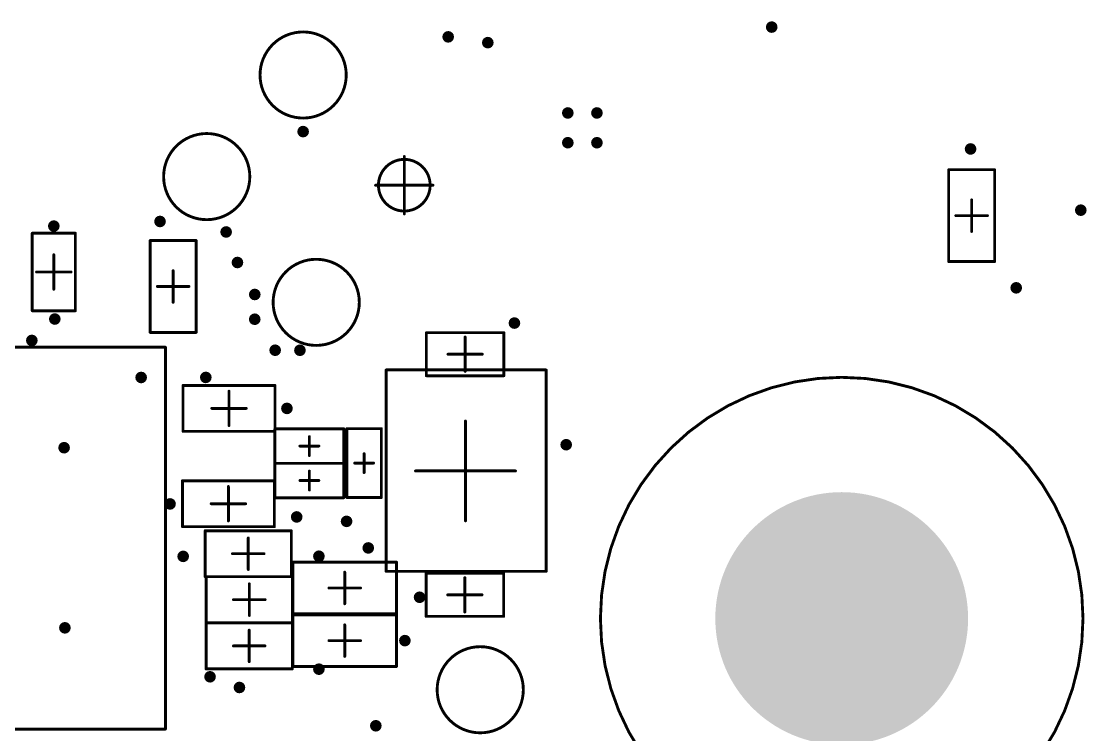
# Model space of a CAD drawing. Header units: inches. Extents: x -0.46 to 4.93, y -0.49 to 6.86.
# Drawn here: x 2.029 to 2.758, y 4.393 to 4.882 of the extents above; entities that cross this region are included whole.
import ezdxf

# ---------------------------------------------------------------- set-up
doc = ezdxf.new("R2010")
doc.units = ezdxf.units.IN
doc.header["$MEASUREMENT"] = 0
for name, color, linetype in [('Pad Holes', 156, 'Continuous'), ('Top Courtyard', 56, 'Continuous'), ('Via Holes', 16, 'Continuous')]:
    doc.layers.add(name, color=color, linetype=linetype)

# ---------------------------------------------------------------- blocks, each defined once
blk = doc.blocks.new('RESC1005X40X25LL05T05_11')
at = {"layer": 'Top Courtyard'}
for points in [[(0.02953, 0.01575, 0.00197, 0.00197, 0), (-0.02953, 0.01575, 0.00197, 0.00197, 0)], [(-0.02953, 0.01575, 0.00197, 0.00197, 0), (-0.02953, -0.01575, 0.00197, 0.00197, 0)], [(0.02953, 0.01575, 0.00197, 0.00197, 0), (0.02953, -0.01575, 0.00197, 0.00197, 0)], [(0, 0.01083, 0.00197, 0.00197, 0), (0, -0.01083, 0.00197, 0.00197, 0)], [(0.01083, 0, 0.00197, 0.00197, 0), (-0.01083, 0, 0.00197, 0.00197, 0)], [(0.02953, -0.01575, 0.00197, 0.00197, 0), (-0.02953, -0.01575, 0.00197, 0.00197, 0)]]:
    blk.add_lwpolyline(points, format="xyseb", dxfattribs=at)
for points in [[(-0.03002, 0.01575, 0.000984, 0.000984, 1), (-0.02904, 0.01575, 0.000984, 0.000984, 1)], [(-0.03002, 0.01575, 0.000984, 0.000984, 1), (-0.02904, 0.01575, 0.000984, 0.000984, 1)], [(0.02904, 0.01575, 0.000984, 0.000984, 1), (0.03002, 0.01575, 0.000984, 0.000984, 1)], [(0.02904, 0.01575, 0.000984, 0.000984, 1), (0.03002, 0.01575, 0.000984, 0.000984, 1)], [(-0.00049, 0.01083, 0.000984, 0.000984, 1), (0.00049, 0.01083, 0.000984, 0.000984, 1)], [(-0.01132, 0, 0.000984, 0.000984, 1), (-0.01033, 0, 0.000984, 0.000984, 1)], [(0.01033, 0, 0.000984, 0.000984, 1), (0.01132, 0, 0.000984, 0.000984, 1)], [(-0.00049, -0.01083, 0.000984, 0.000984, 1), (0.00049, -0.01083, 0.000984, 0.000984, 1)], [(-0.03002, -0.01575, 0.000984, 0.000984, 1), (-0.02904, -0.01575, 0.000984, 0.000984, 1)], [(-0.03002, -0.01575, 0.000984, 0.000984, 1), (-0.02904, -0.01575, 0.000984, 0.000984, 1)], [(0.02904, -0.01575, 0.000984, 0.000984, 1), (0.03002, -0.01575, 0.000984, 0.000984, 1)], [(0.02904, -0.01575, 0.000984, 0.000984, 1), (0.03002, -0.01575, 0.000984, 0.000984, 1)]]:
    blk.add_lwpolyline(points, format="xyseb", close=True, dxfattribs=at)
blk = doc.blocks.new('RESC1005X40X25LL05T05_12')
at = {"layer": 'Top Courtyard'}
for points in [[(0.02953, 0.01575, 0.00197, 0.00197, 0), (-0.02953, 0.01575, 0.00197, 0.00197, 0)], [(-0.02953, 0.01575, 0.00197, 0.00197, 0), (-0.02953, -0.01575, 0.00197, 0.00197, 0)], [(0.02953, 0.01575, 0.00197, 0.00197, 0), (0.02953, -0.01575, 0.00197, 0.00197, 0)], [(0, 0.01083, 0.00197, 0.00197, 0), (0, -0.01083, 0.00197, 0.00197, 0)], [(0.01083, 0, 0.00197, 0.00197, 0), (-0.01083, 0, 0.00197, 0.00197, 0)], [(0.02953, -0.01575, 0.00197, 0.00197, 0), (-0.02953, -0.01575, 0.00197, 0.00197, 0)]]:
    blk.add_lwpolyline(points, format="xyseb", dxfattribs=at)
for points in [[(-0.03002, 0.01575, 0.000984, 0.000984, 1), (-0.02904, 0.01575, 0.000984, 0.000984, 1)], [(-0.03002, 0.01575, 0.000984, 0.000984, 1), (-0.02904, 0.01575, 0.000984, 0.000984, 1)], [(0.02904, 0.01575, 0.000984, 0.000984, 1), (0.03002, 0.01575, 0.000984, 0.000984, 1)], [(0.02904, 0.01575, 0.000984, 0.000984, 1), (0.03002, 0.01575, 0.000984, 0.000984, 1)], [(-0.00049, 0.01083, 0.000984, 0.000984, 1), (0.00049, 0.01083, 0.000984, 0.000984, 1)], [(-0.01132, 0, 0.000984, 0.000984, 1), (-0.01033, 0, 0.000984, 0.000984, 1)], [(0.01033, 0, 0.000984, 0.000984, 1), (0.01132, 0, 0.000984, 0.000984, 1)], [(-0.00049, -0.01083, 0.000984, 0.000984, 1), (0.00049, -0.01083, 0.000984, 0.000984, 1)], [(-0.03002, -0.01575, 0.000984, 0.000984, 1), (-0.02904, -0.01575, 0.000984, 0.000984, 1)], [(-0.03002, -0.01575, 0.000984, 0.000984, 1), (-0.02904, -0.01575, 0.000984, 0.000984, 1)], [(0.02904, -0.01575, 0.000984, 0.000984, 1), (0.03002, -0.01575, 0.000984, 0.000984, 1)], [(0.02904, -0.01575, 0.000984, 0.000984, 1), (0.03002, -0.01575, 0.000984, 0.000984, 1)]]:
    blk.add_lwpolyline(points, format="xyseb", close=True, dxfattribs=at)
blk = doc.blocks.new('RESC1005X40X25LL05T05_13')
at = {"layer": 'Top Courtyard'}
for points in [[(0.02953, 0.01575, 0.00197, 0.00197, 0), (-0.02953, 0.01575, 0.00197, 0.00197, 0)], [(-0.02953, 0.01575, 0.00197, 0.00197, 0), (-0.02953, -0.01575, 0.00197, 0.00197, 0)], [(0.02953, 0.01575, 0.00197, 0.00197, 0), (0.02953, -0.01575, 0.00197, 0.00197, 0)], [(0, 0.01083, 0.00197, 0.00197, 0), (0, -0.01083, 0.00197, 0.00197, 0)], [(0.01083, 0, 0.00197, 0.00197, 0), (-0.01083, 0, 0.00197, 0.00197, 0)], [(0.02953, -0.01575, 0.00197, 0.00197, 0), (-0.02953, -0.01575, 0.00197, 0.00197, 0)]]:
    blk.add_lwpolyline(points, format="xyseb", dxfattribs=at)
for points in [[(-0.03002, 0.01575, 0.000984, 0.000984, 1), (-0.02904, 0.01575, 0.000984, 0.000984, 1)], [(-0.03002, 0.01575, 0.000984, 0.000984, 1), (-0.02904, 0.01575, 0.000984, 0.000984, 1)], [(0.02904, 0.01575, 0.000984, 0.000984, 1), (0.03002, 0.01575, 0.000984, 0.000984, 1)], [(0.02904, 0.01575, 0.000984, 0.000984, 1), (0.03002, 0.01575, 0.000984, 0.000984, 1)], [(-0.00049, 0.01083, 0.000984, 0.000984, 1), (0.00049, 0.01083, 0.000984, 0.000984, 1)], [(-0.01132, 0, 0.000984, 0.000984, 1), (-0.01033, 0, 0.000984, 0.000984, 1)], [(0.01033, 0, 0.000984, 0.000984, 1), (0.01132, 0, 0.000984, 0.000984, 1)], [(-0.00049, -0.01083, 0.000984, 0.000984, 1), (0.00049, -0.01083, 0.000984, 0.000984, 1)], [(-0.03002, -0.01575, 0.000984, 0.000984, 1), (-0.02904, -0.01575, 0.000984, 0.000984, 1)], [(-0.03002, -0.01575, 0.000984, 0.000984, 1), (-0.02904, -0.01575, 0.000984, 0.000984, 1)], [(0.02904, -0.01575, 0.000984, 0.000984, 1), (0.03002, -0.01575, 0.000984, 0.000984, 1)], [(0.02904, -0.01575, 0.000984, 0.000984, 1), (0.03002, -0.01575, 0.000984, 0.000984, 1)]]:
    blk.add_lwpolyline(points, format="xyseb", close=True, dxfattribs=at)
blk = doc.blocks.new('RESC0201_0603__L_115')
at = {"layer": 'Top Courtyard'}
for points in [[(-0.02362, -0.01181, 0.00197, 0.00197, 0), (-0.02362, 0.01181, 0.00197, 0.00197, 0)], [(-0.02362, 0.01181, 0.00197, 0.00197, 0), (0.02362, 0.01181, 0.00197, 0.00197, 0)], [(0, -0.0065, 0.00197, 0.00197, 0), (0, 0.0065, 0.00197, 0.00197, 0)], [(0.02362, -0.01181, 0.00197, 0.00197, 0), (0.02362, 0.01181, 0.00197, 0.00197, 0)], [(0.0065, 0, 0.00197, 0.00197, 0), (-0.0065, 0, 0.00197, 0.00197, 0)], [(0.02362, -0.01181, 0.00197, 0.00197, 0), (-0.02362, -0.01181, 0.00197, 0.00197, 0)]]:
    blk.add_lwpolyline(points, format="xyseb", dxfattribs=at)
for points in [[(-0.02411, 0.01181, 0.000984, 0.000984, 1), (-0.02313, 0.01181, 0.000984, 0.000984, 1)], [(-0.02411, 0.01181, 0.000984, 0.000984, 1), (-0.02313, 0.01181, 0.000984, 0.000984, 1)], [(-0.00049, 0.0065, 0.000984, 0.000984, 1), (0.00049, 0.0065, 0.000984, 0.000984, 1)], [(0.02313, 0.01181, 0.000984, 0.000984, 1), (0.02411, 0.01181, 0.000984, 0.000984, 1)], [(0.02313, 0.01181, 0.000984, 0.000984, 1), (0.02411, 0.01181, 0.000984, 0.000984, 1)], [(-0.00699, 0, 0.000984, 0.000984, 1), (-0.006, 0, 0.000984, 0.000984, 1)], [(0.006, 0, 0.000984, 0.000984, 1), (0.00699, 0, 0.000984, 0.000984, 1)], [(-0.00049, -0.0065, 0.000984, 0.000984, 1), (0.00049, -0.0065, 0.000984, 0.000984, 1)], [(-0.02411, -0.01181, 0.000984, 0.000984, 1), (-0.02313, -0.01181, 0.000984, 0.000984, 1)], [(-0.02411, -0.01181, 0.000984, 0.000984, 1), (-0.02313, -0.01181, 0.000984, 0.000984, 1)], [(0.02313, -0.01181, 0.000984, 0.000984, 1), (0.02411, -0.01181, 0.000984, 0.000984, 1)], [(0.02313, -0.01181, 0.000984, 0.000984, 1), (0.02411, -0.01181, 0.000984, 0.000984, 1)]]:
    blk.add_lwpolyline(points, format="xyseb", close=True, dxfattribs=at)
blk = doc.blocks.new('CAPC0402_1005_60_L_147')
at = {"layer": 'Top Courtyard'}
for points in [[(0.0315, 0.01575, 0.00197, 0.00197, 0), (-0.0315, 0.01575, 0.00197, 0.00197, 0)], [(-0.0315, 0.01575, 0.00197, 0.00197, 0), (-0.0315, -0.01575, 0.00197, 0.00197, 0)], [(0.0315, 0.01575, 0.00197, 0.00197, 0), (0.0315, -0.01575, 0.00197, 0.00197, 0)], [(0, 0.01181, 0.00197, 0.00197, 0), (0, -0.01181, 0.00197, 0.00197, 0)], [(0.01181, 0, 0.00197, 0.00197, 0), (-0.01181, 0, 0.00197, 0.00197, 0)], [(0.0315, -0.01575, 0.00197, 0.00197, 0), (-0.0315, -0.01575, 0.00197, 0.00197, 0)]]:
    blk.add_lwpolyline(points, format="xyseb", dxfattribs=at)
for points in [[(-0.03199, 0.01575, 0.000984, 0.000984, 1), (-0.031, 0.01575, 0.000984, 0.000984, 1)], [(-0.03199, 0.01575, 0.000984, 0.000984, 1), (-0.031, 0.01575, 0.000984, 0.000984, 1)], [(0.031, 0.01575, 0.000984, 0.000984, 1), (0.03199, 0.01575, 0.000984, 0.000984, 1)], [(0.031, 0.01575, 0.000984, 0.000984, 1), (0.03199, 0.01575, 0.000984, 0.000984, 1)], [(-0.00049, 0.01181, 0.000984, 0.000984, 1), (0.00049, 0.01181, 0.000984, 0.000984, 1)], [(-0.0123, 0, 0.000984, 0.000984, 1), (-0.01132, 0, 0.000984, 0.000984, 1)], [(0.01132, 0, 0.000984, 0.000984, 1), (0.0123, 0, 0.000984, 0.000984, 1)], [(-0.00049, -0.01181, 0.000984, 0.000984, 1), (0.00049, -0.01181, 0.000984, 0.000984, 1)], [(-0.03199, -0.01575, 0.000984, 0.000984, 1), (-0.031, -0.01575, 0.000984, 0.000984, 1)], [(-0.03199, -0.01575, 0.000984, 0.000984, 1), (-0.031, -0.01575, 0.000984, 0.000984, 1)], [(0.031, -0.01575, 0.000984, 0.000984, 1), (0.03199, -0.01575, 0.000984, 0.000984, 1)], [(0.031, -0.01575, 0.000984, 0.000984, 1), (0.03199, -0.01575, 0.000984, 0.000984, 1)]]:
    blk.add_lwpolyline(points, format="xyseb", close=True, dxfattribs=at)
blk = doc.blocks.new('TP060_090_NS_167')
at = {"layer": 'Top Courtyard'}
for points in [[(0.01772, 0, 0.00197, 0.00197, 1), (-0.01772, 0, 0.00197, 0.00197, 1)], [(-0.00049, 0.01969, 0.000984, 0.000984, 1), (0.00049, 0.01969, 0.000984, 0.000984, 1)], [(-0.02018, 0, 0.000984, 0.000984, 1), (-0.01919, 0, 0.000984, 0.000984, 1)], [(-0.01821, 0, 0.000984, 0.000984, 1), (-0.01722, 0, 0.000984, 0.000984, 1)], [(0.01722, 0, 0.000984, 0.000984, 1), (0.01821, 0, 0.000984, 0.000984, 1)], [(0.01919, 0, 0.000984, 0.000984, 1), (0.02018, 0, 0.000984, 0.000984, 1)], [(-0.00049, -0.01969, 0.000984, 0.000984, 1), (0.00049, -0.01969, 0.000984, 0.000984, 1)]]:
    blk.add_lwpolyline(points, format="xyseb", close=True, dxfattribs=at)
for points in [[(0, 0.01969, 0.00197, 0.00197, 0), (0, -0.01969, 0.00197, 0.00197, 0)], [(-0.01969, 0, 0.00197, 0.00197, 0), (0.01969, 0, 0.00197, 0.00197, 0)]]:
    blk.add_lwpolyline(points, format="xyseb", dxfattribs=at)
blk = doc.blocks.new('RESC0402_1005__L_185')
at = {"layer": 'Top Courtyard'}
for points in [[(-0.0315, 0.01575, 0.00197, 0.00197, 0), (-0.0315, -0.01575, 0.00197, 0.00197, 0)], [(-0.0315, 0.01575, 0.00197, 0.00197, 0), (0.0315, 0.01575, 0.00197, 0.00197, 0)], [(0.0315, 0.01575, 0.00197, 0.00197, 0), (0.0315, -0.01575, 0.00197, 0.00197, 0)], [(0, 0.01083, 0.00197, 0.00197, 0), (0, -0.01083, 0.00197, 0.00197, 0)], [(-0.01083, 0, 0.00197, 0.00197, 0), (0.01083, 0, 0.00197, 0.00197, 0)], [(-0.0315, -0.01575, 0.00197, 0.00197, 0), (0.0315, -0.01575, 0.00197, 0.00197, 0)]]:
    blk.add_lwpolyline(points, format="xyseb", dxfattribs=at)
for points in [[(-0.03199, 0.01575, 0.000984, 0.000984, 1), (-0.031, 0.01575, 0.000984, 0.000984, 1)], [(-0.03199, 0.01575, 0.000984, 0.000984, 1), (-0.031, 0.01575, 0.000984, 0.000984, 1)], [(0.031, 0.01575, 0.000984, 0.000984, 1), (0.03199, 0.01575, 0.000984, 0.000984, 1)], [(0.031, 0.01575, 0.000984, 0.000984, 1), (0.03199, 0.01575, 0.000984, 0.000984, 1)], [(-0.00049, 0.01083, 0.000984, 0.000984, 1), (0.00049, 0.01083, 0.000984, 0.000984, 1)], [(-0.01132, 0, 0.000984, 0.000984, 1), (-0.01033, 0, 0.000984, 0.000984, 1)], [(0.01033, 0, 0.000984, 0.000984, 1), (0.01132, 0, 0.000984, 0.000984, 1)], [(-0.00049, -0.01083, 0.000984, 0.000984, 1), (0.00049, -0.01083, 0.000984, 0.000984, 1)], [(-0.03199, -0.01575, 0.000984, 0.000984, 1), (-0.031, -0.01575, 0.000984, 0.000984, 1)], [(-0.03199, -0.01575, 0.000984, 0.000984, 1), (-0.031, -0.01575, 0.000984, 0.000984, 1)], [(0.031, -0.01575, 0.000984, 0.000984, 1), (0.03199, -0.01575, 0.000984, 0.000984, 1)], [(0.031, -0.01575, 0.000984, 0.000984, 1), (0.03199, -0.01575, 0.000984, 0.000984, 1)]]:
    blk.add_lwpolyline(points, format="xyseb", close=True, dxfattribs=at)
blk = doc.blocks.new('RESC0402_1005__L_264')
at = {"layer": 'Top Courtyard'}
for points in [[(-0.0315, -0.01575, 0.00197, 0.00197, 0), (-0.0315, 0.01575, 0.00197, 0.00197, 0)], [(0.0315, 0.01575, 0.00197, 0.00197, 0), (-0.0315, 0.01575, 0.00197, 0.00197, 0)], [(0.0315, -0.01575, 0.00197, 0.00197, 0), (0.0315, 0.01575, 0.00197, 0.00197, 0)], [(0, -0.01083, 0.00197, 0.00197, 0), (0, 0.01083, 0.00197, 0.00197, 0)], [(0.01083, 0, 0.00197, 0.00197, 0), (-0.01083, 0, 0.00197, 0.00197, 0)], [(0.0315, -0.01575, 0.00197, 0.00197, 0), (-0.0315, -0.01575, 0.00197, 0.00197, 0)]]:
    blk.add_lwpolyline(points, format="xyseb", dxfattribs=at)
for points in [[(-0.03199, 0.01575, 0.000984, 0.000984, 1), (-0.031, 0.01575, 0.000984, 0.000984, 1)], [(-0.03199, 0.01575, 0.000984, 0.000984, 1), (-0.031, 0.01575, 0.000984, 0.000984, 1)], [(0.031, 0.01575, 0.000984, 0.000984, 1), (0.03199, 0.01575, 0.000984, 0.000984, 1)], [(0.031, 0.01575, 0.000984, 0.000984, 1), (0.03199, 0.01575, 0.000984, 0.000984, 1)], [(-0.00049, 0.01083, 0.000984, 0.000984, 1), (0.00049, 0.01083, 0.000984, 0.000984, 1)], [(-0.01132, 0, 0.000984, 0.000984, 1), (-0.01033, 0, 0.000984, 0.000984, 1)], [(0.01033, 0, 0.000984, 0.000984, 1), (0.01132, 0, 0.000984, 0.000984, 1)], [(-0.00049, -0.01083, 0.000984, 0.000984, 1), (0.00049, -0.01083, 0.000984, 0.000984, 1)], [(-0.03199, -0.01575, 0.000984, 0.000984, 1), (-0.031, -0.01575, 0.000984, 0.000984, 1)], [(-0.03199, -0.01575, 0.000984, 0.000984, 1), (-0.031, -0.01575, 0.000984, 0.000984, 1)], [(0.031, -0.01575, 0.000984, 0.000984, 1), (0.03199, -0.01575, 0.000984, 0.000984, 1)], [(0.031, -0.01575, 0.000984, 0.000984, 1), (0.03199, -0.01575, 0.000984, 0.000984, 1)]]:
    blk.add_lwpolyline(points, format="xyseb", close=True, dxfattribs=at)
blk = doc.blocks.new('RESC0201_0603__L_266')
at = {"layer": 'Top Courtyard'}
for points in [[(-0.02362, -0.01181, 0.00197, 0.00197, 0), (-0.02362, 0.01181, 0.00197, 0.00197, 0)], [(-0.02362, 0.01181, 0.00197, 0.00197, 0), (0.02362, 0.01181, 0.00197, 0.00197, 0)], [(0, -0.0065, 0.00197, 0.00197, 0), (0, 0.0065, 0.00197, 0.00197, 0)], [(0.02362, -0.01181, 0.00197, 0.00197, 0), (0.02362, 0.01181, 0.00197, 0.00197, 0)], [(-0.0065, 0, 0.00197, 0.00197, 0), (0.0065, 0, 0.00197, 0.00197, 0)], [(-0.02362, -0.01181, 0.00197, 0.00197, 0), (0.02362, -0.01181, 0.00197, 0.00197, 0)]]:
    blk.add_lwpolyline(points, format="xyseb", dxfattribs=at)
for points in [[(-0.02411, 0.01181, 0.000984, 0.000984, 1), (-0.02313, 0.01181, 0.000984, 0.000984, 1)], [(-0.02411, 0.01181, 0.000984, 0.000984, 1), (-0.02313, 0.01181, 0.000984, 0.000984, 1)], [(-0.00049, 0.0065, 0.000984, 0.000984, 1), (0.00049, 0.0065, 0.000984, 0.000984, 1)], [(0.02313, 0.01181, 0.000984, 0.000984, 1), (0.02411, 0.01181, 0.000984, 0.000984, 1)], [(0.02313, 0.01181, 0.000984, 0.000984, 1), (0.02411, 0.01181, 0.000984, 0.000984, 1)], [(-0.00699, 0, 0.000984, 0.000984, 1), (-0.006, 0, 0.000984, 0.000984, 1)], [(0.006, 0, 0.000984, 0.000984, 1), (0.00699, 0, 0.000984, 0.000984, 1)], [(-0.00049, -0.0065, 0.000984, 0.000984, 1), (0.00049, -0.0065, 0.000984, 0.000984, 1)], [(-0.02411, -0.01181, 0.000984, 0.000984, 1), (-0.02313, -0.01181, 0.000984, 0.000984, 1)], [(-0.02411, -0.01181, 0.000984, 0.000984, 1), (-0.02313, -0.01181, 0.000984, 0.000984, 1)], [(0.02313, -0.01181, 0.000984, 0.000984, 1), (0.02411, -0.01181, 0.000984, 0.000984, 1)], [(0.02313, -0.01181, 0.000984, 0.000984, 1), (0.02411, -0.01181, 0.000984, 0.000984, 1)]]:
    blk.add_lwpolyline(points, format="xyseb", close=True, dxfattribs=at)
blk = doc.blocks.new('RESC0201_0603__L_268')
at = {"layer": 'Top Courtyard'}
for points in [[(-0.02362, 0.01181, 0.00197, 0.00197, 0), (-0.02362, -0.01181, 0.00197, 0.00197, 0)], [(-0.02362, 0.01181, 0.00197, 0.00197, 0), (0.02362, 0.01181, 0.00197, 0.00197, 0)], [(0, -0.0065, 0.00197, 0.00197, 0), (0, 0.0065, 0.00197, 0.00197, 0)], [(0.02362, -0.01181, 0.00197, 0.00197, 0), (0.02362, 0.01181, 0.00197, 0.00197, 0)], [(-0.0065, 0, 0.00197, 0.00197, 0), (0.0065, 0, 0.00197, 0.00197, 0)], [(-0.02362, -0.01181, 0.00197, 0.00197, 0), (0.02362, -0.01181, 0.00197, 0.00197, 0)]]:
    blk.add_lwpolyline(points, format="xyseb", dxfattribs=at)
for points in [[(-0.02411, 0.01181, 0.000984, 0.000984, 1), (-0.02313, 0.01181, 0.000984, 0.000984, 1)], [(-0.02411, 0.01181, 0.000984, 0.000984, 1), (-0.02313, 0.01181, 0.000984, 0.000984, 1)], [(-0.00049, 0.0065, 0.000984, 0.000984, 1), (0.00049, 0.0065, 0.000984, 0.000984, 1)], [(0.02313, 0.01181, 0.000984, 0.000984, 1), (0.02411, 0.01181, 0.000984, 0.000984, 1)], [(0.02313, 0.01181, 0.000984, 0.000984, 1), (0.02411, 0.01181, 0.000984, 0.000984, 1)], [(-0.00699, 0, 0.000984, 0.000984, 1), (-0.006, 0, 0.000984, 0.000984, 1)], [(0.006, 0, 0.000984, 0.000984, 1), (0.00699, 0, 0.000984, 0.000984, 1)], [(-0.00049, -0.0065, 0.000984, 0.000984, 1), (0.00049, -0.0065, 0.000984, 0.000984, 1)], [(-0.02411, -0.01181, 0.000984, 0.000984, 1), (-0.02313, -0.01181, 0.000984, 0.000984, 1)], [(-0.02411, -0.01181, 0.000984, 0.000984, 1), (-0.02313, -0.01181, 0.000984, 0.000984, 1)], [(0.02313, -0.01181, 0.000984, 0.000984, 1), (0.02411, -0.01181, 0.000984, 0.000984, 1)], [(0.02313, -0.01181, 0.000984, 0.000984, 1), (0.02411, -0.01181, 0.000984, 0.000984, 1)]]:
    blk.add_lwpolyline(points, format="xyseb", close=True, dxfattribs=at)
blk = doc.blocks.new('CAPC0402_1005_60_SL_346')
at = {"layer": 'Top Courtyard'}
for points in [[(-0.02657, -0.01476, 0.00197, 0.00197, 0), (-0.02657, 0.01476, 0.00197, 0.00197, 0)], [(-0.02657, 0.01476, 0.00197, 0.00197, 0), (0.02657, 0.01476, 0.00197, 0.00197, 0)], [(0.02657, -0.01476, 0.00197, 0.00197, 0), (0.02657, 0.01476, 0.00197, 0.00197, 0)], [(0, -0.01181, 0.00197, 0.00197, 0), (0, 0.01181, 0.00197, 0.00197, 0)], [(-0.01181, 0, 0.00197, 0.00197, 0), (0.01181, 0, 0.00197, 0.00197, 0)], [(-0.02657, -0.01476, 0.00197, 0.00197, 0), (0.02657, -0.01476, 0.00197, 0.00197, 0)]]:
    blk.add_lwpolyline(points, format="xyseb", dxfattribs=at)
for points in [[(-0.02707, 0.01476, 0.000984, 0.000984, 1), (-0.02608, 0.01476, 0.000984, 0.000984, 1)], [(-0.02707, 0.01476, 0.000984, 0.000984, 1), (-0.02608, 0.01476, 0.000984, 0.000984, 1)], [(0.02608, 0.01476, 0.000984, 0.000984, 1), (0.02707, 0.01476, 0.000984, 0.000984, 1)], [(0.02608, 0.01476, 0.000984, 0.000984, 1), (0.02707, 0.01476, 0.000984, 0.000984, 1)], [(-0.00049, 0.01181, 0.000984, 0.000984, 1), (0.00049, 0.01181, 0.000984, 0.000984, 1)], [(-0.0123, 0, 0.000984, 0.000984, 1), (-0.01132, 0, 0.000984, 0.000984, 1)], [(0.01132, 0, 0.000984, 0.000984, 1), (0.0123, 0, 0.000984, 0.000984, 1)], [(-0.02707, -0.01476, 0.000984, 0.000984, 1), (-0.02608, -0.01476, 0.000984, 0.000984, 1)], [(-0.02707, -0.01476, 0.000984, 0.000984, 1), (-0.02608, -0.01476, 0.000984, 0.000984, 1)], [(-0.00049, -0.01181, 0.000984, 0.000984, 1), (0.00049, -0.01181, 0.000984, 0.000984, 1)], [(0.02608, -0.01476, 0.000984, 0.000984, 1), (0.02707, -0.01476, 0.000984, 0.000984, 1)], [(0.02608, -0.01476, 0.000984, 0.000984, 1), (0.02707, -0.01476, 0.000984, 0.000984, 1)]]:
    blk.add_lwpolyline(points, format="xyseb", close=True, dxfattribs=at)
blk = doc.blocks.new('CAPC0402_1005_60_SL_347')
at = {"layer": 'Top Courtyard'}
for points in [[(-0.02657, 0.01476, 0.00197, 0.00197, 0), (-0.02657, -0.01476, 0.00197, 0.00197, 0)], [(0.02657, 0.01476, 0.00197, 0.00197, 0), (-0.02657, 0.01476, 0.00197, 0.00197, 0)], [(0.02657, 0.01476, 0.00197, 0.00197, 0), (0.02657, -0.01476, 0.00197, 0.00197, 0)], [(0, 0.01181, 0.00197, 0.00197, 0), (0, -0.01181, 0.00197, 0.00197, 0)], [(0.01181, 0, 0.00197, 0.00197, 0), (-0.01181, 0, 0.00197, 0.00197, 0)], [(0.02657, -0.01476, 0.00197, 0.00197, 0), (-0.02657, -0.01476, 0.00197, 0.00197, 0)]]:
    blk.add_lwpolyline(points, format="xyseb", dxfattribs=at)
for points in [[(-0.02707, 0.01476, 0.000984, 0.000984, 1), (-0.02608, 0.01476, 0.000984, 0.000984, 1)], [(-0.02707, 0.01476, 0.000984, 0.000984, 1), (-0.02608, 0.01476, 0.000984, 0.000984, 1)], [(0.02608, 0.01476, 0.000984, 0.000984, 1), (0.02707, 0.01476, 0.000984, 0.000984, 1)], [(0.02608, 0.01476, 0.000984, 0.000984, 1), (0.02707, 0.01476, 0.000984, 0.000984, 1)], [(-0.00049, 0.01181, 0.000984, 0.000984, 1), (0.00049, 0.01181, 0.000984, 0.000984, 1)], [(-0.0123, 0, 0.000984, 0.000984, 1), (-0.01132, 0, 0.000984, 0.000984, 1)], [(0.01132, 0, 0.000984, 0.000984, 1), (0.0123, 0, 0.000984, 0.000984, 1)], [(-0.02707, -0.01476, 0.000984, 0.000984, 1), (-0.02608, -0.01476, 0.000984, 0.000984, 1)], [(-0.02707, -0.01476, 0.000984, 0.000984, 1), (-0.02608, -0.01476, 0.000984, 0.000984, 1)], [(-0.00049, -0.01181, 0.000984, 0.000984, 1), (0.00049, -0.01181, 0.000984, 0.000984, 1)], [(0.02608, -0.01476, 0.000984, 0.000984, 1), (0.02707, -0.01476, 0.000984, 0.000984, 1)], [(0.02608, -0.01476, 0.000984, 0.000984, 1), (0.02707, -0.01476, 0.000984, 0.000984, 1)]]:
    blk.add_lwpolyline(points, format="xyseb", close=True, dxfattribs=at)
blk = doc.blocks.new('CAPC0402_1005_60_L_351')
at = {"layer": 'Top Courtyard'}
for points in [[(-0.03543, 0.01772, 0.00197, 0.00197, 0), (-0.03543, -0.01772, 0.00197, 0.00197, 0)], [(0.03543, 0.01772, 0.00197, 0.00197, 0), (-0.03543, 0.01772, 0.00197, 0.00197, 0)], [(0.03543, 0.01772, 0.00197, 0.00197, 0), (0.03543, -0.01772, 0.00197, 0.00197, 0)], [(0, 0.01083, 0.00197, 0.00197, 0), (0, -0.01083, 0.00197, 0.00197, 0)], [(0.01083, 0, 0.00197, 0.00197, 0), (-0.01083, 0, 0.00197, 0.00197, 0)], [(0.03543, -0.01772, 0.00197, 0.00197, 0), (-0.03543, -0.01772, 0.00197, 0.00197, 0)]]:
    blk.add_lwpolyline(points, format="xyseb", dxfattribs=at)
for points in [[(-0.03593, 0.01772, 0.000984, 0.000984, 1), (-0.03494, 0.01772, 0.000984, 0.000984, 1)], [(-0.03593, 0.01772, 0.000984, 0.000984, 1), (-0.03494, 0.01772, 0.000984, 0.000984, 1)], [(0.03494, 0.01772, 0.000984, 0.000984, 1), (0.03593, 0.01772, 0.000984, 0.000984, 1)], [(0.03494, 0.01772, 0.000984, 0.000984, 1), (0.03593, 0.01772, 0.000984, 0.000984, 1)], [(-0.00049, 0.01083, 0.000984, 0.000984, 1), (0.00049, 0.01083, 0.000984, 0.000984, 1)], [(-0.01132, 0, 0.000984, 0.000984, 1), (-0.01033, 0, 0.000984, 0.000984, 1)], [(0.01033, 0, 0.000984, 0.000984, 1), (0.01132, 0, 0.000984, 0.000984, 1)], [(-0.00049, -0.01083, 0.000984, 0.000984, 1), (0.00049, -0.01083, 0.000984, 0.000984, 1)], [(-0.03593, -0.01772, 0.000984, 0.000984, 1), (-0.03494, -0.01772, 0.000984, 0.000984, 1)], [(-0.03593, -0.01772, 0.000984, 0.000984, 1), (-0.03494, -0.01772, 0.000984, 0.000984, 1)], [(0.03494, -0.01772, 0.000984, 0.000984, 1), (0.03593, -0.01772, 0.000984, 0.000984, 1)], [(0.03494, -0.01772, 0.000984, 0.000984, 1), (0.03593, -0.01772, 0.000984, 0.000984, 1)]]:
    blk.add_lwpolyline(points, format="xyseb", close=True, dxfattribs=at)
blk = doc.blocks.new('CAPC0402_1005_60_L_355')
at = {"layer": 'Top Courtyard'}
for points in [[(-0.03543, 0.01772, 0.00197, 0.00197, 0), (-0.03543, -0.01772, 0.00197, 0.00197, 0)], [(0.03543, 0.01772, 0.00197, 0.00197, 0), (-0.03543, 0.01772, 0.00197, 0.00197, 0)], [(0.03543, 0.01772, 0.00197, 0.00197, 0), (0.03543, -0.01772, 0.00197, 0.00197, 0)], [(0, 0.01083, 0.00197, 0.00197, 0), (0, -0.01083, 0.00197, 0.00197, 0)], [(0.01083, 0, 0.00197, 0.00197, 0), (-0.01083, 0, 0.00197, 0.00197, 0)], [(0.03543, -0.01772, 0.00197, 0.00197, 0), (-0.03543, -0.01772, 0.00197, 0.00197, 0)]]:
    blk.add_lwpolyline(points, format="xyseb", dxfattribs=at)
for points in [[(-0.03593, 0.01772, 0.000984, 0.000984, 1), (-0.03494, 0.01772, 0.000984, 0.000984, 1)], [(-0.03593, 0.01772, 0.000984, 0.000984, 1), (-0.03494, 0.01772, 0.000984, 0.000984, 1)], [(0.03494, 0.01772, 0.000984, 0.000984, 1), (0.03593, 0.01772, 0.000984, 0.000984, 1)], [(0.03494, 0.01772, 0.000984, 0.000984, 1), (0.03593, 0.01772, 0.000984, 0.000984, 1)], [(-0.00049, 0.01083, 0.000984, 0.000984, 1), (0.00049, 0.01083, 0.000984, 0.000984, 1)], [(-0.01132, 0, 0.000984, 0.000984, 1), (-0.01033, 0, 0.000984, 0.000984, 1)], [(0.01033, 0, 0.000984, 0.000984, 1), (0.01132, 0, 0.000984, 0.000984, 1)], [(-0.00049, -0.01083, 0.000984, 0.000984, 1), (0.00049, -0.01083, 0.000984, 0.000984, 1)], [(-0.03593, -0.01772, 0.000984, 0.000984, 1), (-0.03494, -0.01772, 0.000984, 0.000984, 1)], [(-0.03593, -0.01772, 0.000984, 0.000984, 1), (-0.03494, -0.01772, 0.000984, 0.000984, 1)], [(0.03494, -0.01772, 0.000984, 0.000984, 1), (0.03593, -0.01772, 0.000984, 0.000984, 1)], [(0.03494, -0.01772, 0.000984, 0.000984, 1), (0.03593, -0.01772, 0.000984, 0.000984, 1)]]:
    blk.add_lwpolyline(points, format="xyseb", close=True, dxfattribs=at)
blk = doc.blocks.new('CAPC0402_1005_60_SL_356')
at = {"layer": 'Top Courtyard'}
for points in [[(-0.02657, -0.01476, 0.00197, 0.00197, 0), (-0.02657, 0.01476, 0.00197, 0.00197, 0)], [(0.02657, 0.01476, 0.00197, 0.00197, 0), (-0.02657, 0.01476, 0.00197, 0.00197, 0)], [(0.02657, -0.01476, 0.00197, 0.00197, 0), (0.02657, 0.01476, 0.00197, 0.00197, 0)], [(0, -0.01181, 0.00197, 0.00197, 0), (0, 0.01181, 0.00197, 0.00197, 0)], [(0.01181, 0, 0.00197, 0.00197, 0), (-0.01181, 0, 0.00197, 0.00197, 0)], [(0.02657, -0.01476, 0.00197, 0.00197, 0), (-0.02657, -0.01476, 0.00197, 0.00197, 0)]]:
    blk.add_lwpolyline(points, format="xyseb", dxfattribs=at)
for points in [[(-0.02707, 0.01476, 0.000984, 0.000984, 1), (-0.02608, 0.01476, 0.000984, 0.000984, 1)], [(-0.02707, 0.01476, 0.000984, 0.000984, 1), (-0.02608, 0.01476, 0.000984, 0.000984, 1)], [(0.02608, 0.01476, 0.000984, 0.000984, 1), (0.02707, 0.01476, 0.000984, 0.000984, 1)], [(0.02608, 0.01476, 0.000984, 0.000984, 1), (0.02707, 0.01476, 0.000984, 0.000984, 1)], [(-0.00049, 0.01181, 0.000984, 0.000984, 1), (0.00049, 0.01181, 0.000984, 0.000984, 1)], [(-0.0123, 0, 0.000984, 0.000984, 1), (-0.01132, 0, 0.000984, 0.000984, 1)], [(0.01132, 0, 0.000984, 0.000984, 1), (0.0123, 0, 0.000984, 0.000984, 1)], [(-0.02707, -0.01476, 0.000984, 0.000984, 1), (-0.02608, -0.01476, 0.000984, 0.000984, 1)], [(-0.02707, -0.01476, 0.000984, 0.000984, 1), (-0.02608, -0.01476, 0.000984, 0.000984, 1)], [(-0.00049, -0.01181, 0.000984, 0.000984, 1), (0.00049, -0.01181, 0.000984, 0.000984, 1)], [(0.02608, -0.01476, 0.000984, 0.000984, 1), (0.02707, -0.01476, 0.000984, 0.000984, 1)], [(0.02608, -0.01476, 0.000984, 0.000984, 1), (0.02707, -0.01476, 0.000984, 0.000984, 1)]]:
    blk.add_lwpolyline(points, format="xyseb", close=True, dxfattribs=at)
blk = doc.blocks.new('CAPC0402_1005_70_L_365')
at = {"layer": 'Top Courtyard'}
for points in [[(-0.0315, 0.01575, 0.00197, 0.00197, 0), (-0.0315, -0.01575, 0.00197, 0.00197, 0)], [(0.0315, 0.01575, 0.00197, 0.00197, 0), (-0.0315, 0.01575, 0.00197, 0.00197, 0)], [(0.0315, 0.01575, 0.00197, 0.00197, 0), (0.0315, -0.01575, 0.00197, 0.00197, 0)], [(0, 0.01181, 0.00197, 0.00197, 0), (0, -0.01181, 0.00197, 0.00197, 0)], [(0.01181, 0, 0.00197, 0.00197, 0), (-0.01181, 0, 0.00197, 0.00197, 0)], [(0.0315, -0.01575, 0.00197, 0.00197, 0), (-0.0315, -0.01575, 0.00197, 0.00197, 0)]]:
    blk.add_lwpolyline(points, format="xyseb", dxfattribs=at)
for points in [[(-0.03199, 0.01575, 0.000984, 0.000984, 1), (-0.031, 0.01575, 0.000984, 0.000984, 1)], [(-0.03199, 0.01575, 0.000984, 0.000984, 1), (-0.031, 0.01575, 0.000984, 0.000984, 1)], [(0.031, 0.01575, 0.000984, 0.000984, 1), (0.03199, 0.01575, 0.000984, 0.000984, 1)], [(0.031, 0.01575, 0.000984, 0.000984, 1), (0.03199, 0.01575, 0.000984, 0.000984, 1)], [(-0.00049, 0.01181, 0.000984, 0.000984, 1), (0.00049, 0.01181, 0.000984, 0.000984, 1)], [(-0.0123, 0, 0.000984, 0.000984, 1), (-0.01132, 0, 0.000984, 0.000984, 1)], [(0.01132, 0, 0.000984, 0.000984, 1), (0.0123, 0, 0.000984, 0.000984, 1)], [(-0.00049, -0.01181, 0.000984, 0.000984, 1), (0.00049, -0.01181, 0.000984, 0.000984, 1)], [(-0.03199, -0.01575, 0.000984, 0.000984, 1), (-0.031, -0.01575, 0.000984, 0.000984, 1)], [(-0.03199, -0.01575, 0.000984, 0.000984, 1), (-0.031, -0.01575, 0.000984, 0.000984, 1)], [(0.031, -0.01575, 0.000984, 0.000984, 1), (0.03199, -0.01575, 0.000984, 0.000984, 1)], [(0.031, -0.01575, 0.000984, 0.000984, 1), (0.03199, -0.01575, 0.000984, 0.000984, 1)]]:
    blk.add_lwpolyline(points, format="xyseb", close=True, dxfattribs=at)
blk = doc.blocks.new('TP_1___544')
at = {"layer": 'Top Courtyard'}
for points in [[(0.02953, 0, 0.00197, 0.00197, 1), (-0.02953, 0, 0.00197, 0.00197, 1)], [(-0.03002, 0, 0.000984, 0.000984, 1), (-0.02904, 0, 0.000984, 0.000984, 1)], [(0.02904, 0, 0.000984, 0.000984, 1), (0.03002, 0, 0.000984, 0.000984, 1)]]:
    blk.add_lwpolyline(points, format="xyseb", close=True, dxfattribs=at)
blk = doc.blocks.new('TP_1___545')
at = {"layer": 'Top Courtyard'}
for points in [[(0.02953, 0, 0.00197, 0.00197, 1), (-0.02953, 0, 0.00197, 0.00197, 1)], [(-0.03002, 0, 0.000984, 0.000984, 1), (-0.02904, 0, 0.000984, 0.000984, 1)], [(0.02904, 0, 0.000984, 0.000984, 1), (0.03002, 0, 0.000984, 0.000984, 1)]]:
    blk.add_lwpolyline(points, format="xyseb", close=True, dxfattribs=at)
blk = doc.blocks.new('ECS_250_18_36B_CKY_TR_551')
at = {"layer": 'Top Courtyard'}
for points in [[(-0.06883, 0.05393, 0.00197, 0.00197, 0), (0.06924, 0.05393, 0.00197, 0.00197, 0)], [(-0.06883, 0.05393, 0.00197, 0.00197, 0), (-0.06883, -0.05573, 0.00197, 0.00197, 0)], [(-0.06883, 0.05393, 0.00197, 0.00197, 0), (-0.06883, 0.03894, 0.00197, 0.00197, 0)], [(0.06924, 0.05393, 0.00197, 0.00197, 0), (0.06924, -0.05573, 0.00197, 0.00197, 0)], [(0, 0.03382, 0.00197, 0.00197, 0), (0, -0.00043, 0.00197, 0.00197, 0)], [(-0.03426, -0.00043, 0.00197, 0.00197, 0), (0, -0.00043, 0.00197, 0.00197, 0)], [(0, -0.00043, 0.00197, 0.00197, 0), (0, -0.03469, 0.00197, 0.00197, 0)], [(0, -0.00043, 0.00197, 0.00197, 0), (0.03425, -0.00043, 0.00197, 0.00197, 0)], [(-0.06883, -0.05573, 0.00197, 0.00197, 0), (0.06924, -0.05573, 0.00197, 0.00197, 0)]]:
    blk.add_lwpolyline(points, format="xyseb", dxfattribs=at)
for points in [[(-0.06933, 0.05393, 0.000984, 0.000984, 1), (-0.06834, 0.05393, 0.000984, 0.000984, 1)], [(-0.06933, 0.05393, 0.000984, 0.000984, 1), (-0.06834, 0.05393, 0.000984, 0.000984, 1)], [(-0.06933, 0.05393, 0.000984, 0.000984, 1), (-0.06834, 0.05393, 0.000984, 0.000984, 1)], [(0.06875, 0.05393, 0.000984, 0.000984, 1), (0.06973, 0.05393, 0.000984, 0.000984, 1)], [(0.06875, 0.05393, 0.000984, 0.000984, 1), (0.06973, 0.05393, 0.000984, 0.000984, 1)], [(-0.06933, 0.03894, 0.000984, 0.000984, 1), (-0.06834, 0.03894, 0.000984, 0.000984, 1)], [(-0.0005, 0.03382, 0.000984, 0.000984, 1), (0.00049, 0.03382, 0.000984, 0.000984, 1)], [(-0.03475, -0.00043, 0.000984, 0.000984, 1), (-0.03376, -0.00043, 0.000984, 0.000984, 1)], [(-0.0005, -0.00043, 0.000984, 0.000984, 1), (0.00049, -0.00043, 0.000984, 0.000984, 1)], [(-0.0005, -0.00043, 0.000984, 0.000984, 1), (0.00049, -0.00043, 0.000984, 0.000984, 1)], [(-0.0005, -0.00043, 0.000984, 0.000984, 1), (0.00049, -0.00043, 0.000984, 0.000984, 1)], [(-0.0005, -0.00043, 0.000984, 0.000984, 1), (0.00049, -0.00043, 0.000984, 0.000984, 1)], [(0.03376, -0.00043, 0.000984, 0.000984, 1), (0.03474, -0.00043, 0.000984, 0.000984, 1)], [(-0.0005, -0.03469, 0.000984, 0.000984, 1), (0.00049, -0.03469, 0.000984, 0.000984, 1)], [(-0.06933, -0.05573, 0.000984, 0.000984, 1), (-0.06834, -0.05573, 0.000984, 0.000984, 1)], [(-0.06933, -0.05573, 0.000984, 0.000984, 1), (-0.06834, -0.05573, 0.000984, 0.000984, 1)], [(0.06875, -0.05573, 0.000984, 0.000984, 1), (0.06973, -0.05573, 0.000984, 0.000984, 1)], [(0.06875, -0.05573, 0.000984, 0.000984, 1), (0.06973, -0.05573, 0.000984, 0.000984, 1)]]:
    blk.add_lwpolyline(points, format="xyseb", close=True, dxfattribs=at)
blk = doc.blocks.new('QFN127P600_8N_563')
at = {"layer": 'Top Courtyard'}
for points in [[(0.13091, 0.13091, 0.00197, 0.00197, 0), (-0.13091, 0.13091, 0.00197, 0.00197, 0)], [(-0.13091, 0.13091, 0.00197, 0.00197, 0), (-0.13091, -0.13091, 0.00197, 0.00197, 0)], [(0.13091, 0.13091, 0.00197, 0.00197, 0), (0.13091, -0.13091, 0.00197, 0.00197, 0)], [(0, -0.01969, 0.00197, 0.00197, 0), (0, 0.01969, 0.00197, 0.00197, 0)], [(0.01969, 0, 0.00197, 0.00197, 0), (-0.01969, 0, 0.00197, 0.00197, 0)], [(0.13091, -0.13091, 0.00197, 0.00197, 0), (-0.13091, -0.13091, 0.00197, 0.00197, 0)]]:
    blk.add_lwpolyline(points, format="xyseb", dxfattribs=at)
for points in [[(-0.1314, 0.13091, 0.000984, 0.000984, 1), (-0.13041, 0.13091, 0.000984, 0.000984, 1)], [(-0.1314, 0.13091, 0.000984, 0.000984, 1), (-0.13041, 0.13091, 0.000984, 0.000984, 1)], [(0.13041, 0.13091, 0.000984, 0.000984, 1), (0.1314, 0.13091, 0.000984, 0.000984, 1)], [(0.13041, 0.13091, 0.000984, 0.000984, 1), (0.1314, 0.13091, 0.000984, 0.000984, 1)], [(-0.00049, 0.01969, 0.000984, 0.000984, 1), (0.00049, 0.01969, 0.000984, 0.000984, 1)], [(-0.02018, 0, 0.000984, 0.000984, 1), (-0.01919, 0, 0.000984, 0.000984, 1)], [(0.01919, 0, 0.000984, 0.000984, 1), (0.02018, 0, 0.000984, 0.000984, 1)], [(-0.00049, -0.01969, 0.000984, 0.000984, 1), (0.00049, -0.01969, 0.000984, 0.000984, 1)], [(-0.1314, -0.13091, 0.000984, 0.000984, 1), (-0.13041, -0.13091, 0.000984, 0.000984, 1)], [(-0.1314, -0.13091, 0.000984, 0.000984, 1), (-0.13041, -0.13091, 0.000984, 0.000984, 1)], [(0.13041, -0.13091, 0.000984, 0.000984, 1), (0.1314, -0.13091, 0.000984, 0.000984, 1)], [(0.13041, -0.13091, 0.000984, 0.000984, 1), (0.1314, -0.13091, 0.000984, 0.000984, 1)]]:
    blk.add_lwpolyline(points, format="xyseb", close=True, dxfattribs=at)
blk = doc.blocks.new('TP_1___609')
at = {"layer": 'Top Courtyard'}
for points in [[(0.02953, 0, 0.00197, 0.00197, 1), (-0.02953, 0, 0.00197, 0.00197, 1)], [(-0.03002, 0, 0.000984, 0.000984, 1), (-0.02904, 0, 0.000984, 0.000984, 1)], [(0.02904, 0, 0.000984, 0.000984, 1), (0.03002, 0, 0.000984, 0.000984, 1)]]:
    blk.add_lwpolyline(points, format="xyseb", close=True, dxfattribs=at)
blk = doc.blocks.new('TP_1___619')
at = {"layer": 'Top Courtyard'}
for points in [[(0.02953, 0, 0.00197, 0.00197, 1), (-0.02953, 0, 0.00197, 0.00197, 1)], [(-0.03002, 0, 0.000984, 0.000984, 1), (-0.02904, 0, 0.000984, 0.000984, 1)], [(0.02904, 0, 0.000984, 0.000984, 1), (0.03002, 0, 0.000984, 0.000984, 1)]]:
    blk.add_lwpolyline(points, format="xyseb", close=True, dxfattribs=at)
blk = doc.blocks.new('9774025360_B_766')
at = {"layer": 'Pad Holes'}
h = blk.add_hatch(color=7, dxfattribs=at)
edge = h.paths.add_edge_path()
edge.add_arc((0, 0), 0.08661, 0, 360)
at = {"layer": 'Top Courtyard'}
for points in [[(0.16535, 0, 0.00197, 0.00197, 1), (-0.16535, 0, 0.00197, 0.00197, 1)], [(-0.16585, 0, 0.000984, 0.000984, 1), (-0.16486, 0, 0.000984, 0.000984, 1)], [(0.16486, 0, 0.000984, 0.000984, 1), (0.16585, 0, 0.000984, 0.000984, 1)]]:
    blk.add_lwpolyline(points, format="xyseb", close=True, dxfattribs=at)

msp = doc.modelspace()

# ---------------------------------------------------------------- hatches: boundary and pattern name
at = {"layer": 'Via Holes'}
h = msp.add_hatch(color=7, dxfattribs=at)
edge = h.paths.add_edge_path()
edge.add_arc((2.54331, 4.87795), 0.004, 0, 360)
h = msp.add_hatch(color=7, dxfattribs=at)
edge = h.paths.add_edge_path()
edge.add_arc((2.32161, 4.87125), 0.004, 0, 360)
h = msp.add_hatch(color=7, dxfattribs=at)
edge = h.paths.add_edge_path()
edge.add_arc((2.34875, 4.86728), 0.004, 0, 360)
h = msp.add_hatch(color=7, dxfattribs=at)
edge = h.paths.add_edge_path()
edge.add_arc((2.40359, 4.81907), 0.004, 0, 360)
h = msp.add_hatch(color=7, dxfattribs=at)
edge = h.paths.add_edge_path()
edge.add_arc((2.42354, 4.81907), 0.004, 0, 360)
h = msp.add_hatch(color=7, dxfattribs=at)
edge = h.paths.add_edge_path()
edge.add_arc((2.2222, 4.80629), 0.004, 0, 360)
h = msp.add_hatch(color=7, dxfattribs=at)
edge = h.paths.add_edge_path()
edge.add_arc((2.40359, 4.79867), 0.004, 0, 360)
h = msp.add_hatch(color=7, dxfattribs=at)
edge = h.paths.add_edge_path()
edge.add_arc((2.42354, 4.79867), 0.004, 0, 360)
h = msp.add_hatch(color=7, dxfattribs=at)
edge = h.paths.add_edge_path()
edge.add_arc((2.67959, 4.79439), 0.004, 0, 360)
h = msp.add_hatch(color=7, dxfattribs=at)
edge = h.paths.add_edge_path()
edge.add_arc((2.75512, 4.75241), 0.004, 0, 360)
h = msp.add_hatch(color=7, dxfattribs=at)
edge = h.paths.add_edge_path()
edge.add_arc((2.05134, 4.74151), 0.004, 0, 360)
h = msp.add_hatch(color=7, dxfattribs=at)
edge = h.paths.add_edge_path()
edge.add_arc((2.12413, 4.74468), 0.004, 0, 360)
h = msp.add_hatch(color=7, dxfattribs=at)
edge = h.paths.add_edge_path()
edge.add_arc((2.16944, 4.73747), 0.004, 0, 360)
h = msp.add_hatch(color=7, dxfattribs=at)
edge = h.paths.add_edge_path()
edge.add_arc((2.17717, 4.71654), 0.004, 0, 360)
h = msp.add_hatch(color=7, dxfattribs=at)
edge = h.paths.add_edge_path()
edge.add_arc((2.71088, 4.69916), 0.004, 0, 360)
h = msp.add_hatch(color=7, dxfattribs=at)
edge = h.paths.add_edge_path()
edge.add_arc((2.18904, 4.69461), 0.004, 0, 360)
h = msp.add_hatch(color=7, dxfattribs=at)
edge = h.paths.add_edge_path()
edge.add_arc((2.05203, 4.67777), 0.004, 0, 360)
h = msp.add_hatch(color=7, dxfattribs=at)
edge = h.paths.add_edge_path()
edge.add_arc((2.18904, 4.67764), 0.004, 0, 360)
h = msp.add_hatch(color=7, dxfattribs=at)
edge = h.paths.add_edge_path()
edge.add_arc((2.367, 4.675), 0.004, 0, 360)
h = msp.add_hatch(color=7, dxfattribs=at)
edge = h.paths.add_edge_path()
edge.add_arc((2.03629, 4.66312), 0.004, 0, 360)
h = msp.add_hatch(color=7, dxfattribs=at)
edge = h.paths.add_edge_path()
edge.add_arc((2.20303, 4.65636), 0.004, 0, 360)
h = msp.add_hatch(color=7, dxfattribs=at)
edge = h.paths.add_edge_path()
edge.add_arc((2.22, 4.65636), 0.004, 0, 360)
h = msp.add_hatch(color=7, dxfattribs=at)
edge = h.paths.add_edge_path()
edge.add_arc((2.1112, 4.6377), 0.004, 0, 360)
h = msp.add_hatch(color=7, dxfattribs=at)
edge = h.paths.add_edge_path()
edge.add_arc((2.15551, 4.63775), 0.004, 0, 360)
h = msp.add_hatch(color=7, dxfattribs=at)
edge = h.paths.add_edge_path()
edge.add_arc((2.2111, 4.61649), 0.004, 0, 360)
h = msp.add_hatch(color=7, dxfattribs=at)
edge = h.paths.add_edge_path()
edge.add_arc((2.0584, 4.58954), 0.004, 0, 360)
h = msp.add_hatch(color=7, dxfattribs=at)
edge = h.paths.add_edge_path()
edge.add_arc((2.40247, 4.5916), 0.004, 0, 360)
h = msp.add_hatch(color=7, dxfattribs=at)
edge = h.paths.add_edge_path()
edge.add_arc((2.131, 4.551), 0.004, 0, 360)
h = msp.add_hatch(color=7, dxfattribs=at)
edge = h.paths.add_edge_path()
edge.add_arc((2.21779, 4.54206), 0.004, 0, 360)
h = msp.add_hatch(color=7, dxfattribs=at)
edge = h.paths.add_edge_path()
edge.add_arc((2.25197, 4.53905), 0.004, 0, 360)
h = msp.add_hatch(color=7, dxfattribs=at)
edge = h.paths.add_edge_path()
edge.add_arc((2.14, 4.51503), 0.004, 0, 360)
h = msp.add_hatch(color=7, dxfattribs=at)
edge = h.paths.add_edge_path()
edge.add_arc((2.23302, 4.51513), 0.004, 0, 360)
h = msp.add_hatch(color=7, dxfattribs=at)
edge = h.paths.add_edge_path()
edge.add_arc((2.26683, 4.52081), 0.004, 0, 360)
h = msp.add_hatch(color=7, dxfattribs=at)
edge = h.paths.add_edge_path()
edge.add_arc((2.302, 4.487), 0.004, 0, 360)
h = msp.add_hatch(color=7, dxfattribs=at)
edge = h.paths.add_edge_path()
edge.add_arc((2.05895, 4.46603), 0.004, 0, 360)
h = msp.add_hatch(color=7, dxfattribs=at)
edge = h.paths.add_edge_path()
edge.add_arc((2.29194, 4.45727), 0.004, 0, 360)
h = msp.add_hatch(color=7, dxfattribs=at)
edge = h.paths.add_edge_path()
edge.add_arc((2.23302, 4.43768), 0.004, 0, 360)
h = msp.add_hatch(color=7, dxfattribs=at)
edge = h.paths.add_edge_path()
edge.add_arc((2.1584, 4.43248), 0.004, 0, 360)
h = msp.add_hatch(color=7, dxfattribs=at)
edge = h.paths.add_edge_path()
edge.add_arc((2.17855, 4.42515), 0.004, 0, 360)
h = msp.add_hatch(color=7, dxfattribs=at)
edge = h.paths.add_edge_path()
edge.add_arc((2.272, 4.39888), 0.004, 0, 360)

# ---------------------------------------------------------------- block references
for name, p, rotation in [('TP_1___609', (2.2222, 4.8451), 270), ('TP_1___545', (2.15613, 4.77543), 180), ('TP060_090_NS_167', (2.29153, 4.76953), 90), ('RESC0402_1005__L_185', (2.68032, 4.74866), 90), ('CAPC0402_1005_60_SL_356', (2.05134, 4.71002), 270), ('RESC0402_1005__L_264', (2.13312, 4.70009), 270), ('TP_1___619', (2.23117, 4.68922), 180), ('CAPC0402_1005_60_SL_347', (2.33323, 4.65365), 180), ('QFN127P600_8N_563', (1.99692, 4.52751), 180), ('ECS_250_18_36B_CKY_TR_551', (2.33302, 4.57363), 90), ('9774025360_B_766', (2.59128, 4.47246), 90), ('CAPC0402_1005_70_L_365', (2.17141, 4.61649), 180), ('RESC0201_0603__L_115', (2.264, 4.579), 270), ('CAPC0402_1005_60_L_147', (2.17099, 4.55113), 180), ('RESC1005X40X25LL05T05_13', (2.1846, 4.51685), 180), ('CAPC0402_1005_60_L_351', (2.25073, 4.49337), 180), ('RESC1005X40X25LL05T05_11', (2.1853, 4.48536), 180), ('CAPC0402_1005_60_L_355', (2.25073, 4.45727), 180), ('RESC1005X40X25LL05T05_12', (2.18524, 4.45363), 180), ('TP_1___544', (2.34357, 4.42358), 90)]:
    msp.add_blockref(name, p, dxfattribs=dict(rotation=rotation))
for name, p in [('RESC0201_0603__L_266', (2.22649, 4.59066)), ('RESC0201_0603__L_268', (2.22649, 4.56704)), ('CAPC0402_1005_60_SL_346', (2.33302, 4.48864))]:
    msp.add_blockref(name, p)

doc.saveas('drawing.dxf')
